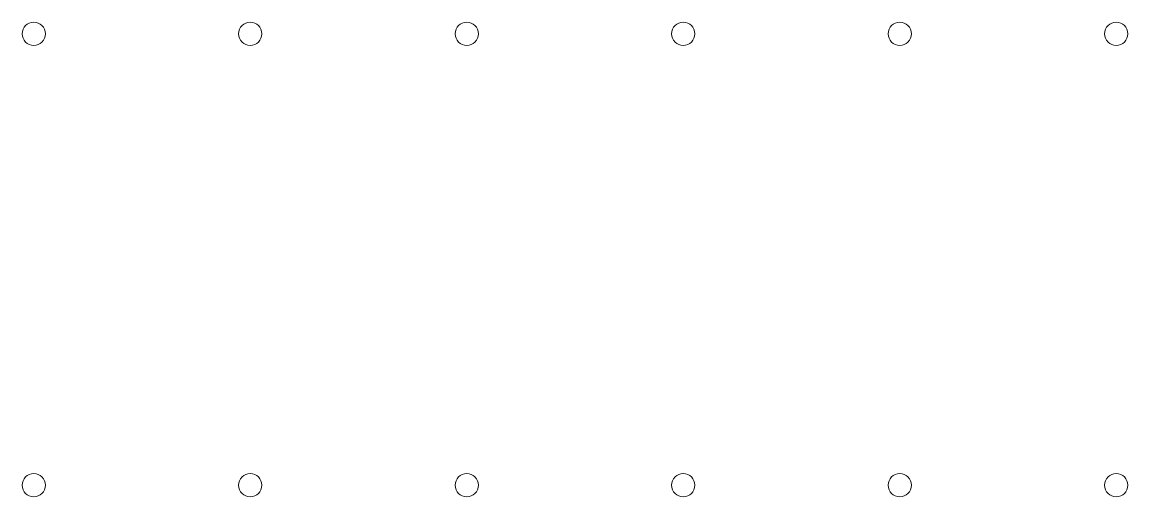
# Model space of a CAD drawing. Header units: inches. Extents: x -1683 to 11264, y -1696 to 865.
# Drawn here: x 10042.76 to 10073.41, y -643.67 to -630.52 of the extents above; entities that cross this region are included whole.
import ezdxf

# ---------------------------------------------------------------- set-up
doc = ezdxf.new("R2010")
doc.units = ezdxf.units.IN
doc.header["$MEASUREMENT"] = 0
doc.layers.add('Drilling', color=3, linetype='Continuous', lineweight=13)

msp = doc.modelspace()

# ---------------------------------------------------------------- linework, layer by layer
at = {"layer": 'Drilling'}
for centre in [(10043.08408, -630.84436), (10049.08408, -630.84436), (10055.08408, -630.84436), (10061.08408, -630.84436), (10067.08408, -630.84436), (10073.08408, -630.84436), (10043.08408, -643.34436), (10049.08408, -643.34436), (10055.08408, -643.34436), (10061.08408, -643.34436), (10067.08408, -643.34436), (10073.08408, -643.34436)]:
    msp.add_circle(centre, 0.3225, dxfattribs=at)

doc.saveas('drawing.dxf')
